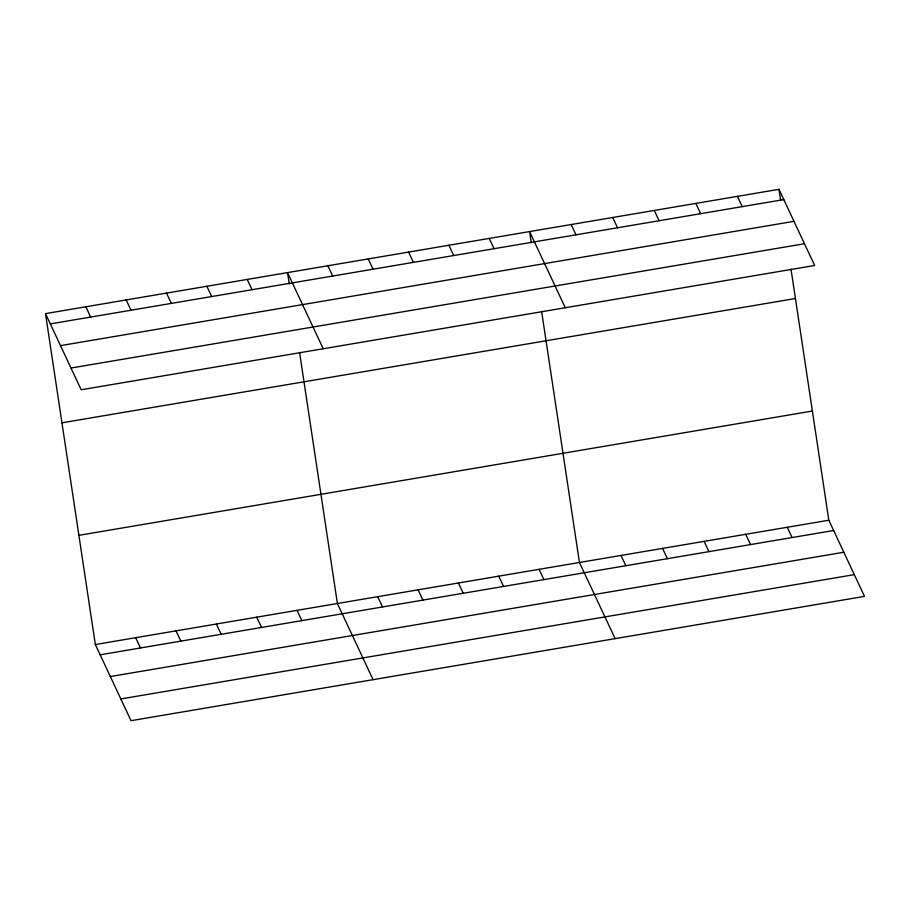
<?xml version="1.0" encoding="UTF-8"?>
<svg xmlns="http://www.w3.org/2000/svg" width="910" height="910" viewBox="0 0 910 910"><rect width="100%" height="100%" fill="white"/><g stroke="black" fill="none" stroke-linecap="round" stroke-linejoin="round"><path stroke-width="1.36" d="M45.5 313.62L778.983 189.314L814.655 265.47L81.172 389.776L45.5 313.62L95.345 644.53L131.017 720.686L864.5 596.38L828.828 520.224L791.006 269.11M50.312 323.903L783.794 199.597M60.504 345.641L793.975 221.335M70.991 368.038L804.474 243.732M61.948 422.82L795.431 298.514M78.897 535.33L812.38 411.024M95.345 644.53L828.828 520.224M100.157 654.802L833.64 530.507M110.337 676.551L843.82 552.245M120.837 698.948L854.319 574.642M737.418 196.355L742.23 206.638M695.854 203.408L700.666 213.679M654.29 210.449L659.102 220.732M787.264 527.265L792.075 537.548M612.726 217.49L617.537 227.773M745.699 534.307L750.511 544.589M571.161 224.531L575.973 234.814M704.135 541.359L708.947 551.631M565.269 307.739L529.597 231.584L531.281 242.777M662.571 548.4L667.383 558.683M489.262 238.42L494.073 248.692M621.007 555.441L625.818 565.724M448.914 245.256L453.726 255.528M615.115 638.649L579.442 562.482L541.621 311.379M408.579 252.093L413.39 262.364M539.095 569.319L543.918 579.602M368.232 258.929L373.043 269.201M498.76 576.155L503.571 586.438M327.896 265.765L332.707 276.037M458.412 582.991L463.236 593.274M323.221 348.757L287.549 272.602L289.232 283.795M418.077 589.828L422.888 600.111M247.213 279.438L252.024 289.71M377.73 596.676L382.553 606.947M206.866 286.275L211.677 296.546M373.066 679.668L337.394 603.512L299.572 352.397M166.53 293.111L171.342 303.394M297.047 610.348L301.87 620.62M126.183 299.947L130.994 310.23M256.711 617.185L261.523 627.456M85.847 306.784L90.659 317.067M216.364 624.021L221.187 634.293M176.028 630.857L180.84 641.129M135.681 637.694L140.504 647.965M778.983 189.314L780.666 200.518"/></g></svg>
